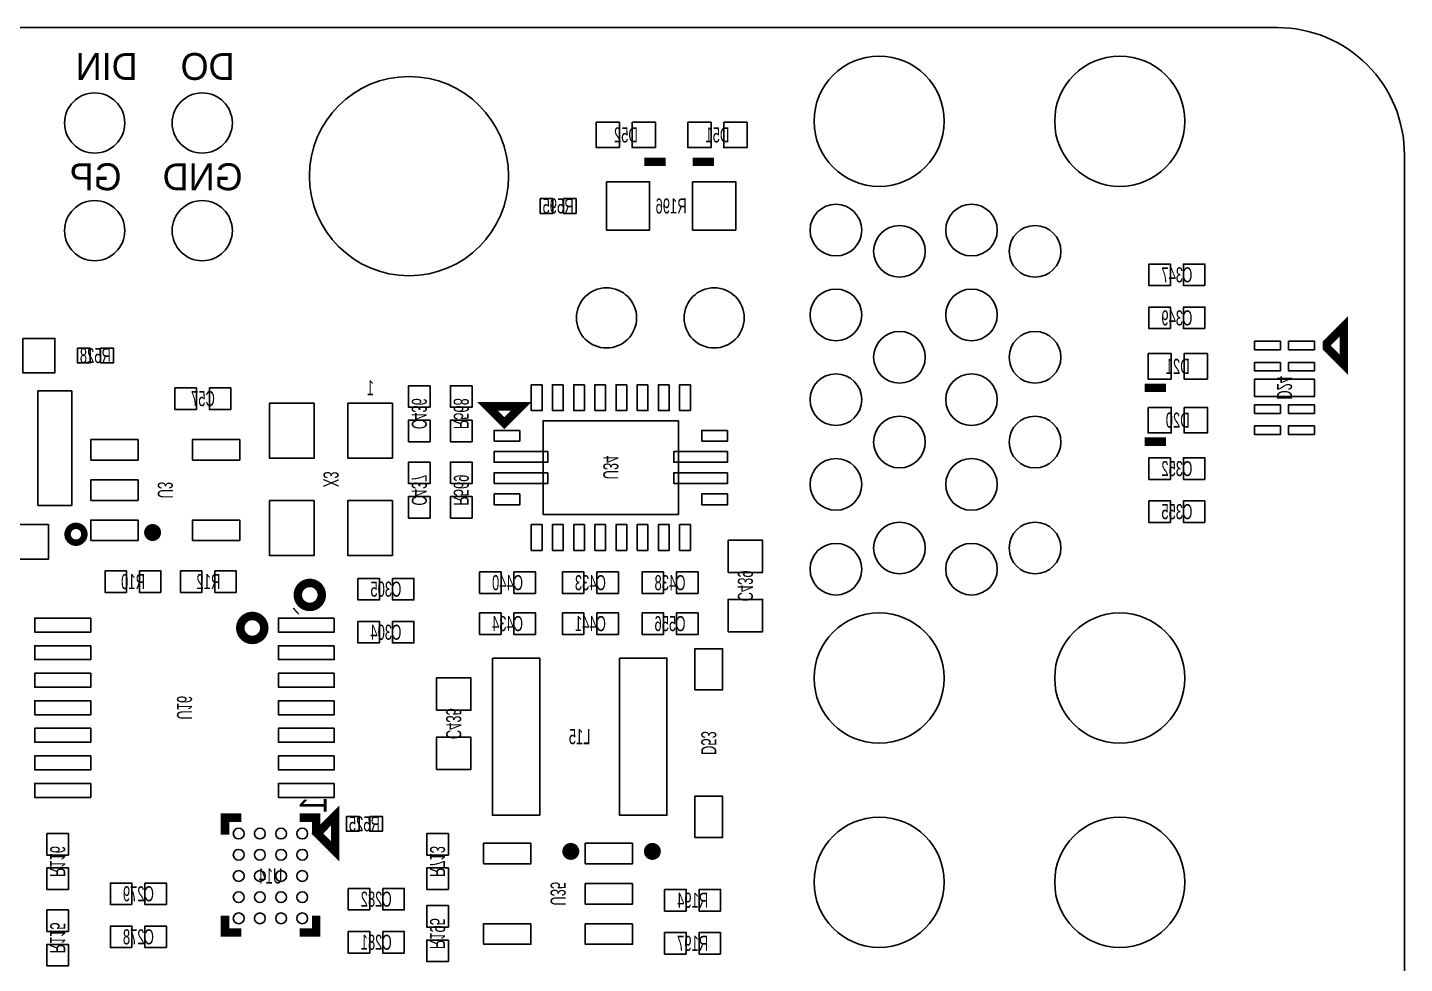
# Model space of a CAD drawing. Extents: x -9 to 288, y -8 to 181.
# Drawn here: x 52.5 to 85, y 33.92 to 56 of the extents above; entities that cross this region are included whole.
import ezdxf
from ezdxf.enums import TextEntityAlignment as Align

# ---------------------------------------------------------------- set-up
doc = ezdxf.new("R2010")
doc.units = 0
for name, color, linetype in [('BOARD_GEOMETRY_OUTLINE', 3, 'CONTINUOUS'), ('BOARD_GEOMETRY_SILKSCREEN_B', 1, 'CONTINUOUS'), ('PACKAGE_GEOMETRY_SILKSCREEN_B', 4, 'CONTINUOUS'), ('PIN_B', 5, 'CONTINUOUS'), ('REF_DES_SILKSCREEN_B', 6, 'CONTINUOUS')]:
    doc.layers.add(name, color=color, linetype=linetype)

msp = doc.modelspace()

# ---------------------------------------------------------------- linework, layer by layer
at = {"layer": 'BOARD_GEOMETRY_OUTLINE'}
msp.add_lwpolyline([(2.999994, 55.99999), (82.000014, 55.99999, -0.414214), (85.000008, 52.999996), (85.000008, 2.999994, -0.414214), (82.000014, 0), (2.999994, 0, -0.414214), (0, 2.999994), (0, 52.999996, -0.414214)], format="xyb", close=True, dxfattribs=at)
at = {"layer": 'PACKAGE_GEOMETRY_SILKSCREEN_B', "const_width": 0.2}
for points in [[(67.560012, 52.832), (67.059988, 52.832)], [(68.202988, 52.832), (68.703012, 52.832)], [(78.870988, 47.498), (79.371012, 47.498)], [(78.870988, 46.228), (79.371012, 46.228)], [(57.545498, 37.357591), (57.160899, 37.357591), (57.160899, 36.957)], [(58.928, 37.357591), (59.312599, 37.357591), (59.312599, 36.957)], [(57.545498, 34.6456), (57.160899, 34.6456), (57.160899, 35.046191)], [(58.928, 34.6456), (59.312599, 34.6456), (59.312599, 35.046191)]]:
    msp.add_lwpolyline(points, dxfattribs=at)
for points in [[(83.169001, 48.548), (83.569, 48.948), (83.569, 48.047999), (83.169001, 48.448001)], [(63.754, 46.663), (64.153999, 47.063), (63.354001, 47.063)], [(59.762128, 37.407299), (59.337865, 36.983035), (59.762128, 36.558771)]]:
    msp.add_lwpolyline(points, close=True, dxfattribs=at)
at = {"layer": 'PACKAGE_GEOMETRY_SILKSCREEN_B'}
for points, const_width in [([(53.843179, 44.0436, 1), (53.446421, 44.0436, 1)], 0.1524), ([(55.553, 44.084999, 1), (55.353, 44.085001, 1)], 0.2), ([(59.446175, 42.6117, 1), (58.88061, 42.611703, 1)], 0.199898), ([(58.089246, 41.832502, 1), (57.523539, 41.832501, 1)], 0.199898), ([(65.423999, 36.560001, 1), (65.224001, 36.559999, 1)], 0.2), ([(67.348999, 36.560001, 1), (67.149001, 36.559999, 1)], 0.2)]:
    msp.add_lwpolyline(points, format="xyb", close=True, dxfattribs=dict(at, const_width=const_width))
at = {"layer": 'PACKAGE_GEOMETRY_SILKSCREEN_B', "const_width": 0.2}
msp.add_lwpolyline([(58.826908, 42.218407, -0.003953), (58.8502, 42.239794)], format="xyb", dxfattribs=at)
at = {"layer": 'PIN_B'}
for points in [[(66.474213, 53.167001), (66.474213, 53.766999), (65.924201, 53.766999), (65.924201, 53.167001)], [(67.324199, 53.167001), (67.324199, 53.766999), (66.774187, 53.766999), (66.774187, 53.167001)], [(68.083201, 53.766999), (68.083201, 53.167001), (68.633213, 53.167001), (68.633213, 53.766999)], [(68.933187, 53.766999), (68.933187, 53.167001), (69.483199, 53.167001), (69.483199, 53.766999)], [(66.167, 52.3621), (66.167, 51.2191), (67.183, 51.2191), (67.183, 52.3621)], [(68.199, 52.3621), (68.199, 51.2191), (69.215, 51.2191), (69.215, 52.3621)], [(64.599, 51.9656), (64.599, 51.6156), (64.898999, 51.6156), (64.898999, 51.9656)], [(65.149001, 51.9656), (65.149001, 51.6156), (65.449, 51.6156), (65.449, 51.9656)], [(79.4766, 49.911), (79.4766, 50.419), (78.9686, 50.419), (78.9686, 49.911)], [(80.2894, 49.911), (80.2894, 50.419), (79.7814, 50.419), (79.7814, 49.911)], [(79.4766, 48.895), (79.4766, 49.403), (78.9686, 49.403), (78.9686, 48.895)], [(80.2894, 48.895), (80.2894, 49.403), (79.7814, 49.403), (79.7814, 48.895)], [(52.3875, 48.6664), (52.3875, 47.8536), (53.1495, 47.8536), (53.1495, 48.6664)], [(53.677, 48.435), (53.677, 48.085), (53.976999, 48.085), (53.976999, 48.435)], [(54.227001, 48.435), (54.227001, 48.085), (54.527, 48.085), (54.527, 48.435)], [(82.073801, 48.599601), (81.464201, 48.599601), (81.464201, 48.396401), (82.073801, 48.396401)], [(82.873799, 48.599601), (82.264199, 48.599601), (82.264199, 48.396401), (82.873799, 48.396401)], [(78.947602, 48.305999), (78.947602, 47.706001), (79.497613, 47.706001), (79.497613, 48.305999)], [(79.797587, 48.305999), (79.797587, 47.706001), (80.347599, 47.706001), (80.347599, 48.305999)], [(82.073801, 48.099599), (81.464201, 48.099599), (81.464201, 47.896399), (82.073801, 47.896399)], [(82.873799, 48.099599), (82.264199, 48.099599), (82.264199, 47.896399), (82.873799, 47.896399)], [(56.4896, 46.99), (56.4896, 47.498), (55.9816, 47.498), (55.9816, 46.99)], [(57.3024, 46.99), (57.3024, 47.498), (56.7944, 47.498), (56.7944, 46.99)], [(62.0014, 47.5488), (61.4934, 47.5488), (61.4934, 47.0408), (62.0014, 47.0408)], [(62.992, 47.5488), (62.484, 47.5488), (62.484, 47.0408), (62.992, 47.0408)], [(64.645591, 47.573209), (64.391591, 47.573209), (64.391591, 46.963609), (64.645591, 46.963609)], [(65.14559, 47.573209), (64.89159, 47.573209), (64.89159, 46.963609), (65.14559, 46.963609)], [(65.645589, 47.573209), (65.391589, 47.573209), (65.391589, 46.963609), (65.645589, 46.963609)], [(66.145588, 47.573209), (65.891588, 47.573209), (65.891588, 46.963609), (66.145588, 46.963609)], [(66.645612, 47.573209), (66.391612, 47.573209), (66.391612, 46.963609), (66.645612, 46.963609)], [(67.145611, 47.573209), (66.891611, 47.573209), (66.891611, 46.963609), (67.145611, 46.963609)], [(67.64561, 47.573209), (67.39161, 47.573209), (67.39161, 46.963609), (67.64561, 46.963609)], [(68.145609, 47.573209), (67.891609, 47.573209), (67.891609, 46.963609), (68.145609, 46.963609)], [(82.8802, 47.7012), (81.4578, 47.7012), (81.4578, 47.2948), (82.8802, 47.2948)], [(82.8802, 47.7012), (81.4578, 47.7012), (81.4578, 47.2948), (82.8802, 47.2948)], [(52.743913, 44.725603), (53.543911, 44.725603), (53.543911, 47.425597), (52.743913, 47.425597)], [(59.264613, 47.139009), (58.214603, 47.139009), (58.214603, 45.839012), (59.264613, 45.839012)], [(61.114597, 47.139009), (60.064586, 47.139009), (60.064586, 45.839012), (61.114597, 45.839012)], [(78.947602, 47.035999), (78.947602, 46.436001), (79.497613, 46.436001), (79.497613, 47.035999)], [(79.797587, 47.035999), (79.797587, 46.436001), (80.347599, 46.436001), (80.347599, 47.035999)], [(82.073801, 47.099601), (81.464201, 47.099601), (81.464201, 46.896401), (82.073801, 46.896401)], [(82.873799, 47.099601), (82.264199, 47.099601), (82.264199, 46.896401), (82.873799, 46.896401)], [(62.0014, 46.736), (61.4934, 46.736), (61.4934, 46.228), (62.0014, 46.228)], [(62.992, 46.736), (62.484, 46.736), (62.484, 46.228), (62.992, 46.228)], [(64.123392, 46.495411), (63.513792, 46.495411), (63.513792, 46.241411), (64.123392, 46.241411)], [(67.8688, 46.7233), (64.6684, 46.7233), (64.6684, 44.5135), (67.8688, 44.5135)], [(69.023408, 46.495411), (68.413808, 46.495411), (68.413808, 46.241411), (69.023408, 46.241411)], [(82.073801, 46.599599), (81.464201, 46.599599), (81.464201, 46.396399), (82.073801, 46.396399)], [(82.873799, 46.599599), (82.264199, 46.599599), (82.264199, 46.396399), (82.873799, 46.396399)], [(53.9942, 45.793701), (55.1118, 45.793701), (55.1118, 46.276301), (53.9942, 46.276301)], [(56.3942, 45.793701), (57.5118, 45.793701), (57.5118, 46.276301), (56.3942, 46.276301)], [(64.783792, 45.995412), (63.513792, 45.995412), (63.513792, 45.741412), (64.783792, 45.741412)], [(69.023408, 45.995412), (67.753408, 45.995412), (67.753408, 45.741412), (69.023408, 45.741412)], [(79.4766, 45.339), (79.4766, 45.847), (78.9686, 45.847), (78.9686, 45.339)], [(80.2894, 45.339), (80.2894, 45.847), (79.7814, 45.847), (79.7814, 45.339)], [(62.0014, 45.7454), (61.4934, 45.7454), (61.4934, 45.2374), (62.0014, 45.2374)], [(62.484, 45.2374), (62.992, 45.2374), (62.992, 45.7454), (62.484, 45.7454)], [(53.9942, 44.8437), (55.1118, 44.8437), (55.1118, 45.3263), (53.9942, 45.3263)], [(64.783792, 45.495388), (63.513792, 45.495388), (63.513792, 45.241388), (64.783792, 45.241388)], [(69.023408, 45.495388), (67.753408, 45.495388), (67.753408, 45.241388), (69.023408, 45.241388)], [(62.0014, 44.9326), (61.4934, 44.9326), (61.4934, 44.4246), (62.0014, 44.4246)], [(62.484, 44.4246), (62.992, 44.4246), (62.992, 44.9326), (62.484, 44.9326)], [(64.123392, 44.995389), (63.513792, 44.995389), (63.513792, 44.741389), (64.123392, 44.741389)], [(69.023408, 44.995389), (68.413808, 44.995389), (68.413808, 44.741389), (69.023408, 44.741389)], [(59.264613, 44.838988), (58.214603, 44.838988), (58.214603, 43.538991), (59.264613, 43.538991)], [(61.114597, 44.838988), (60.064586, 44.838988), (60.064586, 43.538991), (61.114597, 43.538991)], [(79.4766, 44.323), (79.4766, 44.831), (78.9686, 44.831), (78.9686, 44.323)], [(80.2894, 44.323), (80.2894, 44.831), (79.7814, 44.831), (79.7814, 44.323)], [(52.2351, 44.2722), (52.2351, 43.4594), (52.9971, 43.4594), (52.9971, 44.2722)], [(53.9942, 43.893699), (55.1118, 43.893699), (55.1118, 44.376299), (53.9942, 44.376299)], [(56.3942, 43.893699), (57.5118, 43.893699), (57.5118, 44.376299), (56.3942, 44.376299)], [(64.645591, 44.273191), (64.391591, 44.273191), (64.391591, 43.663591), (64.645591, 43.663591)], [(65.14559, 44.273191), (64.89159, 44.273191), (64.89159, 43.663591), (65.14559, 43.663591)], [(65.645589, 44.273191), (65.391589, 44.273191), (65.391589, 43.663591), (65.645589, 43.663591)], [(66.145588, 44.273191), (65.891588, 44.273191), (65.891588, 43.663591), (66.145588, 43.663591)], [(66.645612, 44.273191), (66.391612, 44.273191), (66.391612, 43.663591), (66.645612, 43.663591)], [(67.145611, 44.273191), (66.891611, 44.273191), (66.891611, 43.663591), (67.145611, 43.663591)], [(67.64561, 44.273191), (67.39161, 44.273191), (67.39161, 43.663591), (67.64561, 43.663591)], [(68.145609, 44.273191), (67.891609, 44.273191), (67.891609, 43.663591), (68.145609, 43.663591)], [(69.0372, 43.1419), (69.85, 43.1419), (69.85, 43.9039), (69.0372, 43.9039)], [(54.8386, 42.672), (54.8386, 43.18), (54.3306, 43.18), (54.3306, 42.672)], [(55.6514, 42.672), (55.6514, 43.18), (55.1434, 43.18), (55.1434, 42.672)], [(56.1086, 43.18), (56.1086, 42.672), (56.6166, 42.672), (56.6166, 43.18)], [(56.9214, 43.18), (56.9214, 42.672), (57.4294, 42.672), (57.4294, 43.18)], [(60.2996, 43.0022), (60.2996, 42.4942), (60.8076, 42.4942), (60.8076, 43.0022)], [(61.1124, 43.0022), (61.1124, 42.4942), (61.6204, 42.4942), (61.6204, 43.0022)], [(63.6778, 42.6466), (63.6778, 43.1546), (63.1698, 43.1546), (63.1698, 42.6466)], [(64.4906, 42.6466), (64.4906, 43.1546), (63.9826, 43.1546), (63.9826, 42.6466)], [(65.1256, 43.1546), (65.1256, 42.6466), (65.6336, 42.6466), (65.6336, 43.1546)], [(65.9384, 43.1546), (65.9384, 42.6466), (66.4464, 42.6466), (66.4464, 43.1546)], [(67.5132, 42.6466), (67.5132, 43.1546), (67.0052, 43.1546), (67.0052, 42.6466)], [(68.326, 42.6466), (68.326, 43.1546), (67.818, 43.1546), (67.818, 42.6466)], [(69.0372, 41.7449), (69.85, 41.7449), (69.85, 42.5069), (69.0372, 42.5069)], [(53.991767, 42.06476), (52.670967, 42.06476), (52.670967, 41.73456), (53.991767, 41.73456)], [(59.741819, 42.06476), (58.421019, 42.06476), (58.421019, 41.73456), (59.741819, 41.73456)], [(60.2996, 41.9862), (60.2996, 41.4782), (60.8076, 41.4782), (60.8076, 41.9862)], [(61.1124, 41.9862), (61.1124, 41.4782), (61.6204, 41.4782), (61.6204, 41.9862)], [(63.6778, 41.6814), (63.6778, 42.1894), (63.1698, 42.1894), (63.1698, 41.6814)], [(64.4906, 41.6814), (64.4906, 42.1894), (63.9826, 42.1894), (63.9826, 41.6814)], [(65.6336, 41.6814), (65.6336, 42.1894), (65.1256, 42.1894), (65.1256, 41.6814)], [(66.4464, 41.6814), (66.4464, 42.1894), (65.9384, 42.1894), (65.9384, 41.6814)], [(67.5132, 41.6814), (67.5132, 42.1894), (67.0052, 42.1894), (67.0052, 41.6814)], [(68.326, 41.6814), (68.326, 42.1894), (67.818, 42.1894), (67.818, 41.6814)], [(53.991767, 41.414774), (52.670967, 41.414774), (52.670967, 41.084574), (53.991767, 41.084574)], [(59.741819, 41.414774), (58.421019, 41.414774), (58.421019, 41.084574), (59.741819, 41.084574)], [(68.254999, 40.3709), (68.905001, 40.3709), (68.905001, 41.3409), (68.254999, 41.3409)], [(63.4732, 41.1226), (63.4732, 37.4142), (64.5908, 37.4142), (64.5908, 41.1226)], [(66.4732, 41.1226), (66.4732, 37.4142), (67.5908, 37.4142), (67.5908, 41.1226)], [(53.991767, 40.764788), (52.670967, 40.764788), (52.670967, 40.434588), (53.991767, 40.434588)], [(59.741819, 40.764788), (58.421019, 40.764788), (58.421019, 40.434588), (59.741819, 40.434588)], [(62.1538, 39.8907), (62.9666, 39.8907), (62.9666, 40.6527), (62.1538, 40.6527)], [(53.991767, 40.114802), (52.670967, 40.114802), (52.670967, 39.784602), (53.991767, 39.784602)], [(59.741819, 40.114802), (58.421019, 40.114802), (58.421019, 39.784602), (59.741819, 39.784602)], [(53.991767, 39.464816), (52.670967, 39.464816), (52.670967, 39.134616), (53.991767, 39.134616)], [(59.741819, 39.464816), (58.421019, 39.464816), (58.421019, 39.134616), (59.741819, 39.134616)], [(62.1538, 38.4937), (62.9666, 38.4937), (62.9666, 39.2557), (62.1538, 39.2557)], [(53.991767, 38.81483), (52.670967, 38.81483), (52.670967, 38.48463), (53.991767, 38.48463)], [(59.741819, 38.81483), (58.421019, 38.81483), (58.421019, 38.48463), (59.741819, 38.48463)], [(53.991767, 38.164844), (52.670967, 38.164844), (52.670967, 37.834644), (53.991767, 37.834644)], [(59.741819, 38.164844), (58.421019, 38.164844), (58.421019, 37.834644), (59.741819, 37.834644)], [(68.254999, 36.8911), (68.905001, 36.8911), (68.905001, 37.8611), (68.254999, 37.8611)], [(60.027, 37.386), (60.027, 37.036), (60.326999, 37.036), (60.326999, 37.386)], [(60.577001, 37.386), (60.577001, 37.036), (60.877, 37.036), (60.877, 37.386)], [(53.467, 36.9824), (52.959, 36.9824), (52.959, 36.4744), (53.467, 36.4744)], [(62.4332, 36.9824), (61.9252, 36.9824), (61.9252, 36.4744), (62.4332, 36.4744)], [(64.3828, 36.751301), (63.2652, 36.751301), (63.2652, 36.268701), (64.3828, 36.268701)], [(66.7828, 36.751301), (65.6652, 36.751301), (65.6652, 36.268701), (66.7828, 36.268701)], [(53.467, 36.1696), (52.959, 36.1696), (52.959, 35.6616), (53.467, 35.6616)], [(62.4332, 36.1696), (61.9252, 36.1696), (61.9252, 35.6616), (62.4332, 35.6616)], [(54.9656, 35.306), (54.9656, 35.814), (54.4576, 35.814), (54.4576, 35.306)], [(55.7784, 35.306), (55.7784, 35.814), (55.2704, 35.814), (55.2704, 35.306)], [(66.7828, 35.8013), (65.6652, 35.8013), (65.6652, 35.3187), (66.7828, 35.3187)], [(60.071, 35.687), (60.071, 35.179), (60.579, 35.179), (60.579, 35.687)], [(60.8838, 35.687), (60.8838, 35.179), (61.3918, 35.179), (61.3918, 35.687)], [(67.5386, 35.6616), (67.5386, 35.1536), (68.0466, 35.1536), (68.0466, 35.6616)], [(68.3514, 35.6616), (68.3514, 35.1536), (68.8594, 35.1536), (68.8594, 35.6616)], [(52.959, 34.671), (53.467, 34.671), (53.467, 35.179), (52.959, 35.179)], [(62.4332, 35.2806), (61.9252, 35.2806), (61.9252, 34.7726), (62.4332, 34.7726)], [(54.9656, 34.29), (54.9656, 34.798), (54.4576, 34.798), (54.4576, 34.29)], [(55.7784, 34.29), (55.7784, 34.798), (55.2704, 34.798), (55.2704, 34.29)], [(64.3828, 34.851299), (63.2652, 34.851299), (63.2652, 34.368699), (64.3828, 34.368699)], [(66.7828, 34.851299), (65.6652, 34.851299), (65.6652, 34.368699), (66.7828, 34.368699)], [(60.071, 34.671), (60.071, 34.163), (60.579, 34.163), (60.579, 34.671)], [(60.8838, 34.671), (60.8838, 34.163), (61.3918, 34.163), (61.3918, 34.671)], [(62.4332, 34.4678), (61.9252, 34.4678), (61.9252, 33.9598), (62.4332, 33.9598)], [(68.0466, 34.1376), (68.0466, 34.6456), (67.5386, 34.6456), (67.5386, 34.1376)], [(68.8594, 34.1376), (68.8594, 34.6456), (68.3514, 34.6456), (68.3514, 34.1376)], [(52.959, 33.8582), (53.467, 33.8582), (53.467, 34.3662), (52.959, 34.3662)]]:
    msp.add_lwpolyline(points, close=True, dxfattribs=at)
for centre, radius in [((72.600998, 53.789641), 1.5367), ((78.280946, 53.789641), 1.5367), ((61.505216, 52.49479), 2.35), ((54.085216, 53.748191), 0.71), ((56.625216, 53.748191), 0.71), ((54.085216, 51.208191), 0.71), ((56.625216, 51.208191), 0.71), ((71.580934, 51.219669), 0.6096), ((74.78108, 51.219669), 0.6096), ((73.081058, 50.719797), 0.6096), ((76.28095, 50.719797), 0.6096), ((66.167, 49.149), 0.71), ((68.707, 49.149), 0.71), ((71.580934, 49.219673), 0.6096), ((74.78108, 49.219673), 0.6096), ((73.081058, 48.219675), 0.6096), ((76.28095, 48.219675), 0.6096), ((71.580934, 47.219677), 0.6096), ((74.78108, 47.219677), 0.6096), ((73.081058, 46.219679), 0.6096), ((76.28095, 46.219679), 0.6096), ((71.580934, 45.219681), 0.6096), ((74.78108, 45.219681), 0.6096), ((73.081058, 43.719557), 0.6096), ((76.28095, 43.719557), 0.6096), ((71.580934, 43.219685), 0.6096), ((74.78108, 43.219685), 0.6096), ((72.600998, 40.649713), 1.5367), ((78.280946, 40.649713), 1.5367), ((57.485597, 36.980592), 0.127), ((57.985599, 36.980592), 0.127), ((58.485598, 36.980592), 0.127), ((58.9856, 36.980592), 0.127), ((72.600998, 35.833253), 1.5367), ((78.280946, 35.833253), 1.5367), ((57.485597, 36.48059), 0.127), ((57.985599, 36.48059), 0.127), ((58.485598, 36.48059), 0.127), ((58.9856, 36.48059), 0.127), ((57.485597, 35.980591), 0.127), ((57.985599, 35.980591), 0.127), ((58.485598, 35.980591), 0.127), ((58.9856, 35.980591), 0.127), ((57.485597, 35.480592), 0.127), ((57.985599, 35.480592), 0.127), ((58.485598, 35.480592), 0.127), ((58.9856, 35.480592), 0.127), ((57.485597, 34.98059), 0.127), ((57.985599, 34.98059), 0.127), ((58.485598, 34.98059), 0.127), ((58.9856, 34.98059), 0.127)]:
    msp.add_circle(centre, radius, dxfattribs=at)

# ---------------------------------------------------------------- texts
at = {"layer": 'BOARD_GEOMETRY_SILKSCREEN_B', "text_generation_flag": 2}
for s, p in [('DIN', (55.101216, 54.764191)), ('DO', (57.387216, 54.764191)), ('GP', (54.720216, 52.160691)), ('GND', (57.577716, 52.160691))]:
    msp.add_text(s, height=0.635, dxfattribs=at).set_placement(p)
at = {"layer": 'PACKAGE_GEOMETRY_SILKSCREEN_B', "text_generation_flag": 2, "width": 0.642857}
msp.add_text('1', height=0.3556, dxfattribs=at).set_placement((60.6806, 47.3202))
at = {"layer": 'PACKAGE_GEOMETRY_SILKSCREEN_B', "text_generation_flag": 2, "width": 0.8}
msp.add_text('1', height=0.635, rotation=90, dxfattribs=at).set_placement((59.563, 37.846))
at = {"layer": 'REF_DES_SILKSCREEN_B', "text_generation_flag": 2, "width": 0.642857}
for s, p in [('D52', (66.6242, 53.2892)), ('D51', (68.7832, 53.2892)), ('R595', (65.024, 51.6128)), ('R196', (67.691, 51.6128)), ('C347', (79.629, 49.9872)), ('C349', (79.629, 48.9712)), ('R528', (54.102, 48.0822)), ('D21', (79.6476, 47.8282)), ('C57', (56.642, 47.0662)), ('D20', (79.6476, 46.5582)), ('C352', (79.629, 45.4152)), ('C355', (79.629, 44.3992)), ('R10', (54.991, 42.7482)), ('R12', (56.769, 42.7482)), ('C305', (60.96, 42.5704)), ('C440', (63.8302, 42.7228)), ('C433', (65.786, 42.7228)), ('C438', (67.6656, 42.7228)), ('C434', (63.8302, 41.7576)), ('C441', (65.786, 41.7576)), ('C556', (67.6656, 41.7576)), ('C304', (60.96, 41.5544)), ('L15', (65.532, 39.0906)), ('R525', (60.452, 37.0332)), ('U14', (58.235599, 35.802791)), ('C279', (55.118, 35.3822)), ('C282', (60.7314, 35.2552)), ('R194', (68.199, 35.2298)), ('C278', (55.118, 34.3662)), ('C281', (60.7314, 34.2392)), ('R197', (68.199, 34.2138))]:
    msp.add_text(s, height=0.3556, dxfattribs=at).set_placement(p, align=Align.CENTER)
for s, p in [('D24', (81.9912, 47.498)), ('C436', (61.5696, 46.8884)), ('R568', (62.5602, 46.8884)), ('U34', (66.0908, 45.6184)), ('X3', (59.4868, 45.339)), ('U3', (55.5752, 45.085)), ('C437', (61.5696, 45.085)), ('R569', (62.5602, 45.085)), ('C439', (69.2658, 42.8244)), ('U16', (56.028593, 39.949702)), ('C435', (62.3824, 39.5732)), ('D53', (68.4022, 39.116)), ('R116', (53.0352, 36.322)), ('R713', (62.0014, 36.322)), ('U35', (64.8462, 35.56)), ('R115', (53.0352, 34.5186)), ('R195', (62.0014, 34.6202))]:
    msp.add_text(s, height=0.3556, rotation=270, dxfattribs=at).set_placement(p, align=Align.CENTER)

doc.saveas('drawing.dxf')
